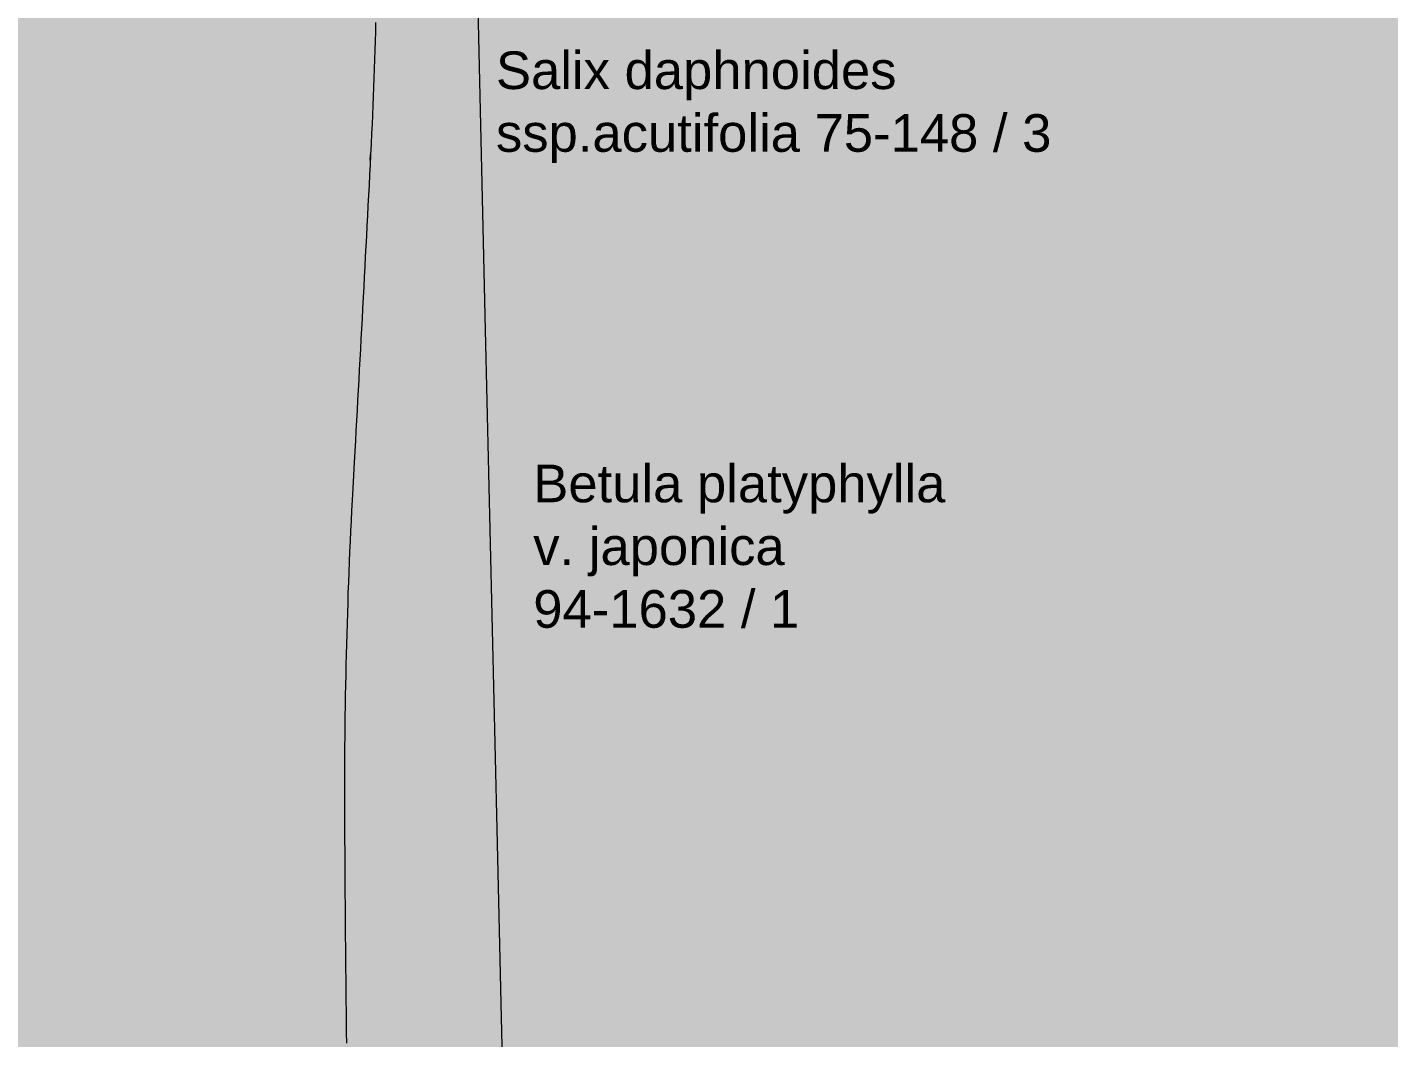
# Model space of a CAD drawing. Header units: metres. Extents: x 68582 to 69192, y 19191 to 19633.
# Drawn here: x 68701.22 to 68717.61, y 19294.48 to 19306.64 of the extents above; entities that cross this region are included whole.
import ezdxf

# ---------------------------------------------------------------- set-up
doc = ezdxf.new("R2010")
doc.units = ezdxf.units.M
doc.layers.get('0').update_dxf_attribs({"lineweight": 15})
doc.layers.add('hankintanumerot', color=7, linetype='Continuous', lineweight=5)
doc.layers.add('None', color=7, linetype='Continuous', lineweight=5)
doc.styles.add('Arial', font='arial.ttf')

msp = doc.modelspace()

# ---------------------------------------------------------------- hatches: boundary and pattern name
at = {"true_color": 0xd1f0d1, "transparency": 33554687}
msp.add_hatch(color=254, dxfattribs=at).paths.add_polyline_path([(68588.122, 19191.443), (69192.296, 19191.443), (69192.296, 19628.232), (68588.122, 19628.232)], flags=0)
at = {"layer": 'None', "linetype": 'Continuous', "lineweight": 0, "true_color": 0xffffff, "transparency": 33554687}
msp.add_hatch(color=7, dxfattribs=at).paths.add_polyline_path([(68699.767, 19291.068), (68698.85, 19300.03), (68698.611, 19303.021), (68698.468, 19306.019), (68698.42, 19309.019), (68698.42, 19315.559), (68698.54, 19326.601), (68698.9, 19337.637), (68699.246, 19345.617), (68699.28, 19346.852), (68699.275, 19348.087), (68699.231, 19349.322), (68699.147, 19350.555), (68699.025, 19351.784), (68698.863, 19353.009), (68698.663, 19354.228), (68698.424, 19355.44), (68698.146, 19356.644), (68697.739, 19358.183), (68697.282, 19359.709), (68696.776, 19361.218), (68696.221, 19362.711), (68695.617, 19364.184), (68694.966, 19365.638), (68694.268, 19367.069), (68685.377, 19384.574), (68687.16, 19385.48), (68696.038, 19368.001), (68696.768, 19366.504), (68697.449, 19364.984), (68698.08, 19363.442), (68698.661, 19361.881), (68699.191, 19360.301), (68699.669, 19358.705), (68700.095, 19357.095), (68700.385, 19355.836), (68700.635, 19354.568), (68700.845, 19353.292), (68701.014, 19352.011), (68701.142, 19350.725), (68701.229, 19349.435), (68701.276, 19348.144), (68701.281, 19346.851), (68701.246, 19345.559), (68700.611, 19330.961), (68700.468, 19326.559), (68700.42, 19322.155), (68700.42, 19318.747), (68700.421, 19318.713), (68700.422, 19318.678), (68700.425, 19318.643), (68700.43, 19318.608), (68700.435, 19318.574), (68700.442, 19318.54), (68700.45, 19318.506), (68700.459, 19318.472), (68700.469, 19318.439), (68700.48, 19318.406), (68700.493, 19318.373), (68700.506, 19318.341), (68700.521, 19318.31), (68700.537, 19318.279), (68700.554, 19318.248), (68700.571, 19318.218), (68700.59, 19318.189), (68700.61, 19318.16), (68700.631, 19318.133), (68700.653, 19318.106), (68700.676, 19318.079), (68700.7, 19318.054), (68700.724, 19318.029), (68700.75, 19318.005), (68700.776, 19317.982), (68700.803, 19317.96), (68700.831, 19317.939), (68700.859, 19317.919), (68700.889, 19317.9), (68700.918, 19317.882), (68700.949, 19317.865), (68700.98, 19317.849), (68701.012, 19317.835), (68701.044, 19317.821), (68701.076, 19317.808), (68701.109, 19317.797), (68701.142, 19317.787), (68701.176, 19317.778), (68701.21, 19317.77), (68701.244, 19317.763), (68701.278, 19317.757), (68701.313, 19317.753), (68701.348, 19317.75), (68701.383, 19317.748), (68701.417, 19317.747), (68707.296, 19317.732), (68707.296, 19317.014), (68701.534, 19317.014), (68701.499, 19317.013), (68701.465, 19317.011), (68701.43, 19317.008), (68701.396, 19317.004), (68701.362, 19316.999), (68701.328, 19316.992), (68701.294, 19316.985), (68701.261, 19316.976), (68701.228, 19316.966), (68701.195, 19316.955), (68701.163, 19316.942), (68701.131, 19316.929), (68701.1, 19316.914), (68701.069, 19316.899), (68701.038, 19316.882), (68701.009, 19316.865), (68700.98, 19316.846), (68700.951, 19316.826), (68700.924, 19316.806), (68700.897, 19316.784), (68700.87, 19316.762), (68700.845, 19316.738), (68700.82, 19316.714), (68700.796, 19316.689), (68700.774, 19316.663), (68700.752, 19316.637), (68700.731, 19316.609), (68700.71, 19316.581), (68700.691, 19316.552), (68700.673, 19316.523), (68700.656, 19316.493), (68700.64, 19316.462), (68700.625, 19316.431), (68700.611, 19316.4), (68700.598, 19316.368), (68700.587, 19316.335), (68700.576, 19316.302), (68700.567, 19316.269), (68700.559, 19316.235), (68700.552, 19316.202), (68700.546, 19316.168), (68700.541, 19316.133), (68700.537, 19316.099), (68700.535, 19316.064), (68700.534, 19316.03), (68700.42, 19309.06), (68700.467, 19306.096), (68700.609, 19303.135), (68700.845, 19300.18), (68701.751, 19291.325), (68702.85, 19281.21), (68700.862, 19280.994)], flags=0)
at = {"layer": 'None', "linetype": 'Continuous', "lineweight": 0, "true_color": 0xa6caf0, "transparency": 33554687}
msp.add_hatch(color=151, dxfattribs=at).paths.add_polyline_path([(68717.98, 19316.42), (68719.199, 19314.637), (68720, 19312.3), (68721.189, 19308.3), (68721.889, 19304.4), (68722.324, 19303.031), (68723.728, 19300.6), (68724.2, 19300.098), (68725.45, 19299.01), (68727, 19297.906), (68732.6, 19296.251), (68735.613, 19295.97), (68741.159, 19295.97), (68746.1, 19296.296), (68754.8, 19297.3), (68762.2, 19298.166), (68767.661, 19298.768), (68769.4, 19298.768), (68772.7, 19298.276), (68775.684, 19297.411), (68776.943, 19296.684), (68778.19, 19295.15), (68781.641, 19290.905), (68783.434, 19287.8), (68784.295, 19285.3), (68784.62, 19283.4), (68784.68, 19282.143), (68784.68, 19272.77), (68784.401, 19269.5), (68783.61, 19266.53), (68781.993, 19263.7), (68779.703, 19259.733), (68778.55, 19258.58), (68775.491, 19257.2), (68771.9, 19255.354), (68767.892, 19253.523), (68765.1, 19252.55), (68762.745, 19252.085), (68760.058, 19251.623), (68755.485, 19250.395), (68749.8, 19248.868), (68745.4, 19247.928), (68740.4, 19247.232), (68732.7, 19247.079), (68725.281, 19247.746), (68723.77, 19248.119), (68719.46, 19251.4), (68714.159, 19256.2), (68712.442, 19258.2), (68709.801, 19262.1), (68709.02, 19264.09), (68708.376, 19267.463), (68707.423, 19276.4), (68707.303, 19278.5), (68707.13, 19286), (68706.877, 19296.987), (68706.738, 19303), (68706.567, 19310.4), (68706.591, 19314.4), (68707.296, 19317.014), (68717.74, 19317.56)], flags=0)

# ---------------------------------------------------------------- linework, layer by layer
at = {"layer": 'None', "color": 7, "linetype": 'Continuous', "lineweight": 5, "transparency": 33554687}
for p, q in [((68705.414, 19306.7), (68705.412, 19306.589)), ((68705.412, 19306.589), (68705.409, 19306.478)), ((68705.409, 19306.478), (68705.405, 19306.367)), ((68705.402, 19306.256), (68705.398, 19306.144)), ((68705.405, 19306.367), (68705.402, 19306.256)), ((68705.398, 19306.144), (68705.394, 19306.033)), ((68705.39, 19305.922), (68705.386, 19305.811)), ((68705.394, 19306.033), (68705.39, 19305.922)), ((68705.386, 19305.811), (68705.381, 19305.7)), ((68705.376, 19305.589), (68705.371, 19305.477)), ((68705.381, 19305.7), (68705.376, 19305.589)), ((68705.371, 19305.477), (68705.366, 19305.367)), ((68705.36, 19305.242), (68705.35, 19305.045)), ((68705.366, 19305.367), (68705.36, 19305.242)), ((68705.353, 19305.112), (68705.347, 19304.989)), ((68705.35, 19305.045), (68705.353, 19305.112)), ((68705.347, 19304.989), (68705.341, 19304.866)), ((68705.335, 19304.743), (68705.329, 19304.621)), ((68705.341, 19304.866), (68705.335, 19304.743)), ((68705.329, 19304.621), (68705.322, 19304.498)), ((68705.322, 19304.498), (68705.316, 19304.375)), ((68705.31, 19304.252), (68705.303, 19304.13)), ((68705.316, 19304.375), (68705.31, 19304.252)), ((68705.303, 19304.13), (68705.297, 19304.007)), ((68705.297, 19304.007), (68705.29, 19303.884)), ((68705.284, 19303.761), (68705.278, 19303.638)), ((68705.29, 19303.884), (68705.284, 19303.761)), ((68705.278, 19303.638), (68705.271, 19303.516)), ((68705.271, 19303.516), (68705.265, 19303.393)), ((68705.258, 19303.258), (68705.251, 19303.135)), ((68705.265, 19303.393), (68705.258, 19303.258)), ((68705.251, 19303.135), (68705.245, 19303.012)), ((68705.245, 19303.012), (68705.238, 19302.89)), ((68705.232, 19302.767), (68705.225, 19302.644)), ((68705.238, 19302.89), (68705.232, 19302.767)), ((68705.225, 19302.644), (68705.218, 19302.521)), ((68705.218, 19302.521), (68705.212, 19302.399)), ((68705.205, 19302.276), (68705.198, 19302.153)), ((68705.212, 19302.399), (68705.205, 19302.276)), ((68705.198, 19302.153), (68705.192, 19302.03)), ((68705.192, 19302.03), (68705.185, 19301.907)), ((68705.178, 19301.785), (68705.172, 19301.662)), ((68705.185, 19301.907), (68705.178, 19301.785)), ((68705.172, 19301.662), (68705.165, 19301.539)), ((68705.165, 19301.539), (68705.158, 19301.404)), ((68705.158, 19301.404), (68705.14, 19301.095)), ((68705.14, 19301.09), (68705.132, 19300.95)), ((68705.14, 19301.095), (68705.14, 19301.09)), ((68705.126, 19300.826), (68705.12, 19300.702)), ((68705.132, 19300.95), (68705.126, 19300.826)), ((68705.12, 19300.702), (68705.114, 19300.579)), ((68705.114, 19300.579), (68705.108, 19300.455)), ((68705.102, 19300.332), (68705.097, 19300.207)), ((68705.108, 19300.455), (68705.102, 19300.332)), ((68705.097, 19300.207), (68705.092, 19300.084)), ((68705.092, 19300.084), (68705.087, 19299.96)), ((68705.082, 19299.837), (68705.078, 19299.712)), ((68705.087, 19299.96), (68705.082, 19299.837)), ((68705.078, 19299.712), (68705.074, 19299.588)), ((68705.074, 19299.588), (68705.07, 19299.465)), ((68705.066, 19299.34), (68705.063, 19299.217)), ((68705.07, 19299.465), (68705.066, 19299.34)), ((68705.063, 19299.217), (68705.059, 19299.093)), ((68705.059, 19299.093), (68705.056, 19298.97)), ((68705.054, 19298.845), (68705.051, 19298.722)), ((68705.056, 19298.97), (68705.054, 19298.845)), ((68705.051, 19298.722), (68705.049, 19298.598)), ((68705.049, 19298.598), (68705.047, 19298.474)), ((68705.045, 19298.35), (68705.043, 19298.226)), ((68705.047, 19298.474), (68705.045, 19298.35)), ((68705.043, 19298.226), (68705.042, 19298.102)), ((68705.042, 19298.102), (68705.041, 19297.978)), ((68705.04, 19297.855), (68705.039, 19297.73)), ((68705.041, 19297.978), (68705.04, 19297.855)), ((68705.039, 19297.73), (68705.039, 19297.607)), ((68705.039, 19297.607), (68705.039, 19297.482)), ((68705.039, 19297.482), (68705.039, 19297.391)), ((68705.039, 19297.391), (68705.039, 19297.267)), ((68705.039, 19297.267), (68705.04, 19297.127)), ((68705.04, 19297.127), (68705.04, 19297.04)), ((68705.04, 19297.04), (68705.04, 19297.025)), ((68705.04, 19297.025), (68705.04, 19296.982)), ((68705.04, 19296.982), (68705.041, 19296.853)), ((68705.041, 19296.853), (68705.042, 19296.725)), ((68705.042, 19296.725), (68705.042, 19296.596)), ((68705.042, 19296.596), (68705.043, 19296.468)), ((68705.043, 19296.468), (68705.044, 19296.339)), ((68705.044, 19296.339), (68705.045, 19296.211)), ((68705.045, 19296.211), (68705.046, 19296.082)), ((68705.046, 19296.082), (68705.047, 19295.954)), ((68705.047, 19295.954), (68705.048, 19295.825)), ((68705.048, 19295.825), (68705.049, 19295.697)), ((68705.049, 19295.697), (68705.05, 19295.568)), ((68705.05, 19295.568), (68705.051, 19295.44)), ((68705.051, 19295.44), (68705.053, 19295.311)), ((68705.053, 19295.311), (68705.054, 19295.183)), ((68705.054, 19295.183), (68705.055, 19295.054)), ((68705.055, 19295.054), (68705.057, 19294.925)), ((68705.057, 19294.925), (68705.058, 19294.797)), ((68705.058, 19294.797), (68705.06, 19294.668)), ((68705.06, 19294.668), (68705.061, 19294.54)), ((68705.061, 19294.54), (68705.063, 19294.411))]:
    msp.add_line(p, q, dxfattribs=at)
msp.add_lwpolyline([(68708.376, 19267.463), (68707.423, 19276.4), (68707.303, 19278.5), (68707.13, 19286), (68706.877, 19296.987), (68706.738, 19303), (68706.567, 19310.4), (68706.591, 19314.4), (68707.296, 19317.014), (68717.74, 19317.56)], dxfattribs=at)

# ---------------------------------------------------------------- texts
at = {"layer": 'hankintanumerot', "color": 7, "transparency": 33554687, "char_height": 0.4531, "attachment_point": 1, "style": 'Arial'}
for s, insert, width in [('{\\fArial;Salix daphnoides}\\P{\\fArial;ssp.acutifolia 75-148 / 3}', (68706.863, 19306.353), 14.1446), ('{\\fArial;Betula platyphylla}\\P{\\fArial;v. japonica}\\P{\\fArial;94-1632 / 1}', (68707.312, 19301.377), 10.72665)]:
    msp.add_mtext(s, dxfattribs=dict(at, insert=insert, width=width))

doc.saveas('drawing.dxf')
